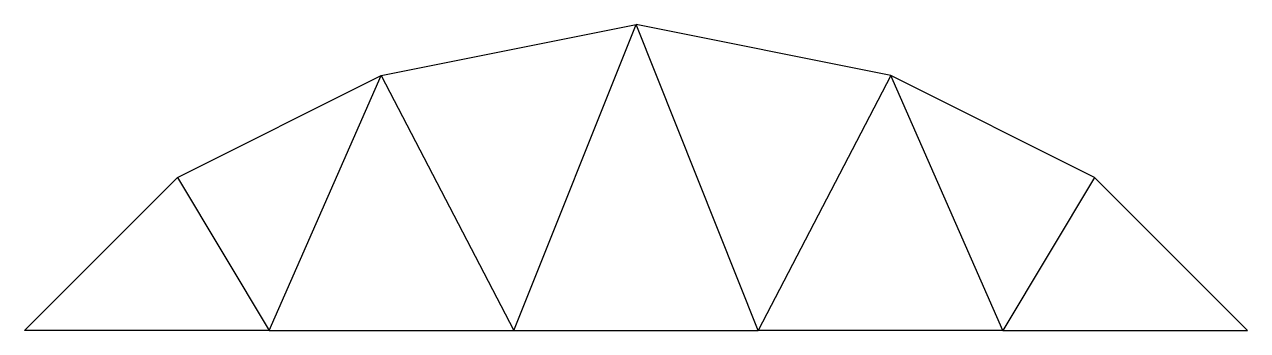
# Model space of a CAD drawing. Header units: inches. Extents: x 0 to 12, y 0 to 3.
import ezdxf

# ---------------------------------------------------------------- set-up
doc = ezdxf.new("R2010")
doc.units = ezdxf.units.IN
doc.header["$MEASUREMENT"] = 0

msp = doc.modelspace()

# ---------------------------------------------------------------- linework, layer by layer
at = {"linetype": 'Continuous'}
for p, q in [((3.5, 2.5), (6, 3)), ((4.8, 0), (6, 3)), ((7.2, 0), (6, 3)), ((8.5, 2.5), (6, 3)), ((1.5, 1.5), (3.5, 2.5)), ((2.4, 0), (3.5, 2.5)), ((3.5, 2.5), (4.8, 0)), ((8.5, 2.5), (7.2, 0)), ((9.6, 0), (8.5, 2.5)), ((10.5, 1.5), (8.5, 2.5)), ((0, 0), (1.5, 1.5)), ((1.5, 1.5), (2.4, 0)), ((10.5, 1.5), (9.6, 0)), ((12, 0), (10.5, 1.5)), ((2.4, 0), (0, 0)), ((2.4, 0), (4.8, 0)), ((4.8, 0), (7.2, 0)), ((9.6, 0), (7.2, 0)), ((9.6, 0), (12, 0))]:
    msp.add_line(p, q, dxfattribs=at)

doc.saveas('drawing.dxf')
